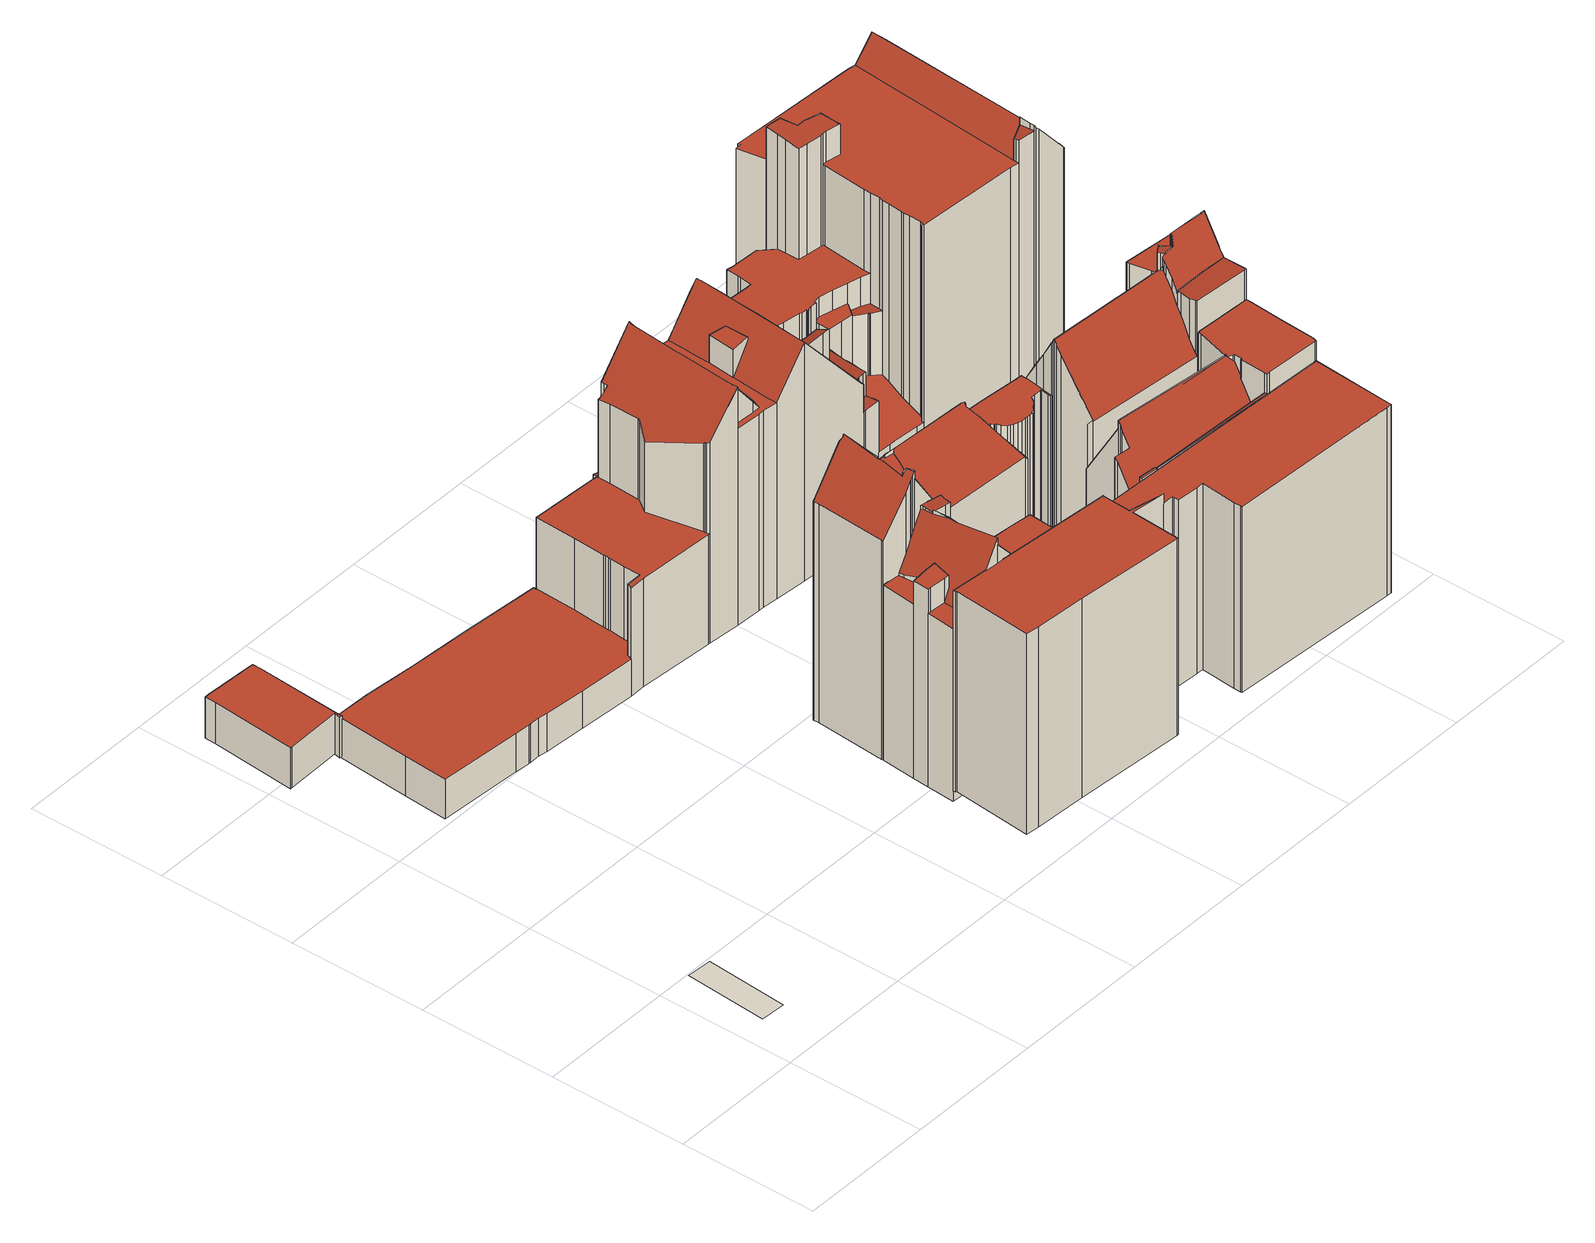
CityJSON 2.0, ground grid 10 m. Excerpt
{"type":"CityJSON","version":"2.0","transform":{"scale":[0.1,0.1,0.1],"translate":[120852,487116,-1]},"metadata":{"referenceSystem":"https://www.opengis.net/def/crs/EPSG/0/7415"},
"CityObjects":{
"building1":{"type":"Building","attributes":{"dak_type":"no points","data_area":0,"data_coverage":0,"geconstateerd":false,"gid":17598305,"h_maaiveld":1.2,"kas_warenhuis":false,"lod11_replace":false,"ondergronds_type":"above ground","oorspronkelijkbouwjaar":1005,"pw_actueel":"yes","pw_bron":"ahn3","reconstructie_methode":"tudelft3d-geoflow","reconstruction_skipped":true,"rn":1,"status":"Pand in gebruik","t_run":24.11},"geometry":[{"type":"MultiSurface","lod":"0","boundaries":[[[0,1,2,3]]]}]},
"building2":{"type":"Building","attributes":{"dak_type":"horizontal","data_area":24.39,"data_coverage":0.841,"geconstateerd":false,"gid":17598505,"h_dak_50p":4.18,"h_dak_70p":4.19,"h_dak_max":4.27,"h_dak_min":4.09,"h_maaiveld":1.12,"kas_warenhuis":false,"lod11_replace":false,"ondergronds_type":"above ground","oorspronkelijkbouwjaar":1005,"pw_actueel":"yes","pw_bron":"ahn3","reconstructie_methode":"tudelft3d-geoflow","reconstruction_skipped":false,"rmse_lod12":0.0218,"rmse_lod13":0.0213,"rmse_lod22":0.0205,"rn":1,"status":"Pand in gebruik","t_run":62.99,"val3dity_codes_lod12":"[]","val3dity_codes_lod13":"[]","val3dity_codes_lod22":"[]"},"children":["building2-1"]},
"building2-1":{"type":"BuildingPart","parents":["building2"],"geometry":[{"type":"Solid","lod":"2.2","boundaries":[[[[4,5,6,7,8,9,10,11,12,13,14,15]],[[16,12,11,17]],[[18,6,5,19]],[[17,11,10,20]],[[21,9,8,22]],[[20,10,9,21]],[[23,13,12,16]],[[22,8,7,24]],[[25,15,14,26]],[[26,14,13,23]],[[24,7,6,18]],[[19,5,4,27]],[[27,4,15,25]],[[19,27,25,26,23,16,17,20,21,22,24,18]]]],"semantics":{"surfaces":[{"type":"GroundSurface"},{"type":"WallSurface","on_footprint_edge":true},{"type":"RoofSurface"}],"values":[[0,1,1,1,1,1,1,1,1,1,1,1,1,2]]}}]},
"building3":{"type":"Building","attributes":{"dak_type":"slanted","data_area":475.87,"data_coverage":0.845,"geconstateerd":false,"gid":14475876,"h_dak_50p":16.95,"h_dak_70p":21.82,"h_dak_max":24.59,"h_dak_min":3.06,"h_maaiveld":0.955,"kas_warenhuis":false,"lod11_replace":false,"ondergronds_type":"above ground","oorspronkelijkbouwjaar":1771,"pw_actueel":"yes","pw_bron":"ahn3","reconstructie_methode":"tudelft3d-geoflow","reconstruction_skipped":false,"rmse_lod12":9.68,"rmse_lod13":1.35,"rmse_lod22":0.635,"rn":1,"status":"Pand in gebruik","t_run":973.19,"val3dity_codes_lod12":"[]","val3dity_codes_lod13":"[]","val3dity_codes_lod22":"[]"},"children":["building3-1"]},
"building3-1":{"type":"BuildingPart","parents":["building3"],"geometry":[{"type":"Solid","lod":"2.2","boundaries":[[[[28,29,30,31,32,33,34,35,36,37,38,39,40,41,42,43,44,45,46,47,48,49,50,51,52,53,54,55,56,57,58,59,60,61,62,63,64,65,66,67,68,69,70,71,72,73,74,75,76,77,78,79,80,81,82,83,84,85,86,87,88,89,90,91,92,93,94,95,96,97,98,99]],[[100,81,80,101]],[[102,85,84,103]],[[104,86,85,102]],[[105,48,47,106]],[[107,92,91,108]],[[108,91,90,109]],[[110,56,55,111]],[[112,113,114,115,116]],[[115,114,117,118]],[[119,89,88,120]],[[121,28,99,122]],[[123,70,69,124]],[[125,126,127,128]],[[129,130,126,125]],[[131,50,49,132]],[[133,65,64,134]],[[135,136,137,138,139]],[[140,73,72,141]],[[142,98,97,143]],[[144,71,70,123]],[[145,45,44,146]],[[124,69,68,147]],[[148,94,93,149]],[[120,88,87,150]],[[151,152,29,28,121]],[[153,154,155,156]],[[157,158,43,42,159,160]],[[143,97,96,161]],[[146,44,43,158]],[[162,163,158,157]],[[164,35,34,165]],[[118,117,136,135]],[[165,34,33,166]],[[167,32,168]],[[169,54,53,170]],[[171,172,163,162]],[[173,41,40,174]],[[174,40,39,175]],[[176,58,57,177]],[[178,179,180,181]],[[147,68,67,182]],[[170,53,52,183]],[[184,185,30,29,152]],[[186,187,188,189]],[[101,80,79,190]],[[191,192,193,194]],[[194,193,195,196,197]],[[198,199,200,201]],[[202,203,204,205]],[[206,207,208,209]],[[210,211,212,213,214]],[[214,213,215,216]],[[217,218,219,220]],[[221,222,223,224]],[[225,226,78,77,227]],[[228,229,230,231]],[[189,188,232,233,234]],[[233,232,207,206]],[[183,52,51,235]],[[132,49,48,105]],[[236,60,59,237]],[[106,47,46,238]],[[239,240,241,242]],[[234,233,243,244]],[[245,246,247,248]],[[249,250,251,252]],[[209,208,216,253]],[[177,57,56,110]],[[111,55,54,169]],[[197,196,229,228]],[[254,255,256,257,258]],[[259,260,261,262]],[[262,261,263,264]],[[265,164,199,198]],[[266,267,268]],[[269,270,271,272,273]],[[273,272,274,275]],[[276,277,149,278]],[[274,279,280]],[[150,87,86,104]],[[109,90,89,119]],[[281,282,283,284]],[[248,247,285,286]],[[287,288,289,290]],[[291,61,60,236]],[[168,32,31,292]],[[293,294,152,151]],[[295,296,297]],[[298,299,300,301,302]],[[303,304,300,299]],[[305,306,307,308]],[[264,263,270,269]],[[190,79,78,226]],[[309,82,81,100]],[[290,289,187,186]],[[310,311,312,313]],[[313,312,314]],[[315,316,317,318]],[[319,320,321,322]],[[323,324,325,326]],[[327,328,185,184]],[[141,72,71,144]],[[329,330,167,168]],[[331,332,330,329]],[[166,33,32,167]],[[244,243,333,334]],[[334,333,250,249]],[[335,336,337,338]],[[122,99,98,142,339]],[[339,142,154,153]],[[278,149,340]],[[340,149,93,92,107]],[[341,342,343,344]],[[231,230,342,341]],[[326,325,316,315]],[[345,36,35,164,265]],[[318,317,320,319]],[[201,200,256,255]],[[322,321,255,254]],[[160,159,311,310]],[[159,42,41,173]],[[346,291,347,348]],[[349,350,203,202]],[[205,204,137,136]],[[351,352,172,171]],[[353,354,240,239]],[[355,62,61,291,346]],[[356,63,62,355]],[[128,127,357,358]],[[359,66,65,133]],[[360,359,361,362]],[[116,115,218,217]],[[220,219,363,364]],[[139,138,365,366]],[[364,363,211,210]],[[367,368,369,370]],[[371,367,212,211]],[[253,216,215,192,191]],[[372,373,374,375]],[[376,377,179,178]],[[362,361,378,379]],[[380,381,377,376]],[[134,64,63,356]],[[379,378,381,380]],[[182,67,66,359,360]],[[237,59,58,176]],[[235,51,50,131]],[[296,295,382,383]],[[384,385,306,305]],[[386,387,238,388]],[[388,238,46,45,145]],[[389,390,387,386]],[[242,241,390,389]],[[181,180,373,372]],[[348,347,391,392]],[[393,75,74,394]],[[227,77,76,395]],[[395,76,75,393]],[[286,285,226,225]],[[375,374,352,351]],[[394,74,73,140]],[[358,357,396,397]],[[397,396,130,129]],[[103,84,83,398,399]],[[399,398,400,401]],[[398,83,82,309]],[[401,400,304,303]],[[252,251,336,335]],[[402,403,299,298]],[[338,337,403,402]],[[275,274,404,405]],[[272,271,279,274]],[[406,407,408,409]],[[308,307,410,407,406]],[[407,410,411]],[[409,408,113,112]],[[412,413,288,287]],[[413,414,246,245]],[[302,301,414,413,412]],[[415,416,354,353]],[[383,382,385,384]],[[370,369,222,221]],[[366,365,368,367,371]],[[417,418,419,420]],[[392,391,418,417]],[[420,419,416,415]],[[224,223,195,193]],[[156,155,277,276]],[[421,281,294,293]],[[282,281,421,422]],[[423,38,37,324,323]],[[424,95,94,148]],[[161,96,95,424]],[[292,31,30,185]],[[284,283,328,327]],[[324,37,36,345]],[[258,257,350,349]],[[405,404,266]],[[268,267,425,259]],[[425,260,259]],[[175,39,38,423]],[[344,343,332,331]],[[278,340,107,108,109,119,120,150,104,426,422,421,293,151,121,122,339,153,156,276]],[[149,277,155,154,142,143,161,424,148]],[[204,203,350,257,256,200,199,164,165,166,167,330,332,343,342,230,229,196,195,223,222,369,368,365,138,137]],[[348,392,417,420,415,353,239,242,389,386,388,145,146,158,163,172,352,374,373,180,179,377,381,378,361,359,133,134,356,355,346]],[[384,305,308,406,409,112,116,217,220,364,210,214,216,208,207,232,188,187,289,288,413,245,248,286,225,227,395,393,394,140,427,428,297,296,383]],[[387,390,241,240,354,416,419,418,391,347,291,236,237,176,177,110,111,169,170,183,235,131,132,105,106,238]],[[429,430,431,432,182,360,362,379,380,376,178,181,372,375,351,171,162,157,160,310]],[[397,129,125,128,358]],[[433,434,435,436,147,182,432,431,430,429,310,313,314,437]],[[438,127,126,439,440,124,147,436,435,434,433,437,314,312,311,159,173,174,175,441]],[[299,403,337,336,251,250,333,243,233,206,209,253,191,194,197,228,231,341,344,331,329,168,292,185,328,283,442,443,102,103,399,401,303]],[[126,130,396,357,127,438,441,175,423,444,445,446,447,448,449,450,451,141,144,123,124,440,439]],[[322,254,258,349,202,205,136,117,114,113,408,407,411,280,279,271,270,263,261,452,453,454,315,318,319]],[[301,300,304,400,398,309,100,101,190,226,285,247,246,414]],[[252,335,338,402,298,302,412,287,290,186,189,234,244,334,249]],[[224,193,192,215,213,212,367,370,221]],[[366,371,211,363,219,218,115,118,135,139]],[[422,426,104,102,443,442,283,282]],[[284,327,184,152,294,281]],[[320,317,316,325,324,345,265,198,201,255,321]],[[268,259,262,264,269,273,275,405,266]],[[454,453,452,261,260,425,267,266,404,274,272,274,280,411,410,307,306,385,382,295,297,428,427,140,141,451,450,449,448,447,446,445,444,423,323,326,315]]]],"semantics":{"surfaces":[{"type":"GroundSurface"},{"type":"WallSurface","on_footprint_edge":true},{"type":"WallSurface","on_footprint_edge":false},{"type":"RoofSurface"}],"values":[[0,1,1,1,1,1,1,1,2,2,1,1,1,2,2,1,1,2,1,1,1,1,1,1,1,1,2,1,1,1,2,1,2,1,1,1,2,1,1,1,2,1,1,1,2,1,2,2,2,2,2,2,2,2,2,1,2,2,2,1,1,1,1,2,2,2,2,2,1,1,2,2,2,2,2,2,2,2,2,2,1,1,2,2,2,1,1,2,2,2,2,2,2,1,1,2,2,2,2,2,2,2,1,2,2,1,2,2,2,1,2,2,1,2,2,2,1,2,2,2,2,1,2,2,2,2,2,1,1,2,1,2,2,2,2,2,2,2,2,2,2,2,2,1,2,1,1,1,2,2,2,1,2,2,2,2,1,1,1,2,2,1,2,2,1,2,1,2,2,2,2,2,2,2,2,2,2,2,2,2,2,2,2,2,2,2,2,2,2,2,2,1,1,1,1,2,1,2,2,2,2,1,2,3,3,3,3,3,3,3,3,3,3,3,3,3,3,3,3,3,3,3,3,3,3]]}}]},
"building4":{"type":"Building","attributes":{"dak_type":"multiple horizontal","data_area":160.01,"data_coverage":0.941,"geconstateerd":false,"gid":17598297,"h_dak_50p":15.06,"h_dak_70p":15.69,"h_dak_max":18.51,"h_dak_min":2.1,"h_maaiveld":0.719,"kas_warenhuis":false,"lod11_replace":false,"ondergronds_type":"above ground","oorspronkelijkbouwjaar":1620,"pw_actueel":"yes","pw_bron":"ahn3","reconstructie_methode":"tudelft3d-geoflow","reconstruction_skipped":false,"rmse_lod12":1.47,"rmse_lod13":1.52,"rmse_lod22":1.3,"rn":1,"status":"Pand in gebruik","t_run":200.08,"val3dity_codes_lod12":"[]","val3dity_codes_lod13":"[]","val3dity_codes_lod22":"[]"},"children":["building4-1"]},
"building4-1":{"type":"BuildingPart","parents":["building4"],"geometry":[{"type":"Solid","lod":"2.2","boundaries":[[[[455,456,457,458,459,460,461,462,463,464,465,466,467,468,469,470,471,472,473,474,475,476,477,478,479,480]],[[481,475,474,482]],[[482,474,473,483]],[[483,473,472,484]],[[485,471,470,486]],[[487,477,476,488]],[[488,476,475,481,489]],[[490,479,478,491]],[[489,481,492,493]],[[494,468,467,495]],[[496,469,468,494]],[[484,472,471,485]],[[491,478,477,487]],[[497,459,458,498]],[[499,460,459,497]],[[486,470,469,496]],[[500,464,463,501]],[[493,492,502,503]],[[504,480,479,490]],[[505,455,480,504]],[[495,467,466,506]],[[501,463,462,507]],[[508,465,464,500]],[[506,466,465,508]],[[507,462,461,509]],[[510,456,455,505]],[[511,457,456,510]],[[498,458,457,511]],[[512,509,461,460,499]],[[503,502,509,512]],[[505,504,490,491,487,488,489,493,503,512,499,497,498,511,510]],[[495,506,508,500,501,507,509,502,492,481,482,483,484,485,486,496,494]]]],"semantics":{"surfaces":[{"type":"GroundSurface"},{"type":"WallSurface","on_footprint_edge":true},{"type":"WallSurface","on_footprint_edge":false},{"type":"RoofSurface"}],"values":[[0,1,1,1,1,1,1,1,2,1,1,1,1,1,1,1,1,2,1,1,1,1,1,1,1,1,1,1,1,2,3,3]]}}]},
"building5":{"type":"Building","attributes":{"dak_type":"slanted","data_area":138.38,"data_coverage":0.857,"geconstateerd":false,"gid":17598299,"h_dak_50p":14.81,"h_dak_70p":15.86,"h_dak_max":20.34,"h_dak_min":11.14,"h_maaiveld":-0.117,"kas_warenhuis":false,"lod11_replace":false,"ondergronds_type":"above ground","oorspronkelijkbouwjaar":1005,"pw_actueel":"yes","pw_bron":"ahn3","reconstructie_methode":"tudelft3d-geoflow","reconstruction_skipped":false,"rmse_lod12":2.49,"rmse_lod13":1.99,"rmse_lod22":0.692,"rn":1,"status":"Pand in gebruik","t_run":276.85,"val3dity_codes_lod12":"[]","val3dity_codes_lod13":"[]","val3dity_codes_lod22":"[]"},"children":["building5-1"]},
"building5-1":{"type":"BuildingPart","parents":["building5"],"geometry":[{"type":"Solid","lod":"2.2","boundaries":[[[[513,514,515,516,517,518,519,520,521,522,523,524,525,526,527,528,529,530,531,532,533,534,535,536,537,538,539,540,541,542,543,544,545,546,547,548,549,550,551,552,553,554,555]],[[556,539,538,557]],[[558,541,540,559]],[[560,561,562,563]],[[564,527,526,565]],[[566,567,568,569]],[[570,524,523,571]],[[572,573,525,524,570,574]],[[575,552,551,576]],[[577,553,552,575]],[[578,554,553,577]],[[579,518,517,580]],[[581,533,532,582]],[[583,528,527,564]],[[559,540,539,556,584]],[[584,556,585,586]],[[557,538,537,587]],[[587,537,536,588]],[[563,562,589,590]],[[591,544,543,589]],[[592,593,594,595]],[[567,520,519,596]],[[596,519,518,579,597]],[[598,542,541,558]],[[599,545,544,591]],[[571,523,522,600]],[[601,602,603,604]],[[574,570,605,606]],[[607,534,533,581]],[[608,583,609,610]],[[611,612,613,614]],[[615,616,582,617]],[[576,551,550,618]],[[619,529,528,583,608]],[[600,522,521,620]],[[621,548,547,622]],[[623,624,625,626]],[[565,526,525,573]],[[627,628,573,572]],[[617,582,532,531,625]],[[629,516,515,630]],[[631,580,517,516,629]],[[614,613,616,615]],[[606,605,632,633]],[[633,632,634,635]],[[635,634,636,637]],[[638,513,555,639]],[[640,535,534,607]],[[588,536,535,640]],[[641,642,643,644,645]],[[610,609,643,642]],[[645,644,628,627]],[[646,647,642,641]],[[648,649,650,651,652]],[[653,654,655]],[[649,648,655]],[[637,636,647,646]],[[654,653,656,657]],[[657,656,624,623]],[[658,659,660]],[[593,592,658]],[[660,659,561,560]],[[597,579,612,611]],[[661,662,630,663]],[[626,625,531,530,664,665]],[[665,664,666,667]],[[664,530,529,619]],[[667,666,668,669]],[[669,668,650,649]],[[620,521,520,567,566]],[[652,651,670]],[[569,568,670]],[[671,546,545,599]],[[622,547,546,671]],[[672,673,602,601]],[[618,550,549,674,675]],[[662,676,673,672]],[[675,674,677,678]],[[674,549,548,621]],[[678,677,659]],[[595,594,679,680]],[[663,630,515,514,681]],[[681,514,513,638]],[[680,679,682,683]],[[683,682,676,662,661]],[[604,603,684,580,631]],[[639,555,554,578]],[[586,585,684,603]],[[590,589,543,542,598]],[[569,670,651,650,668,666,664,619,608,610,642,647,636,634,632,685,600,620,566]],[[617,625,624,656,653,655,648,652,670,568,567,596,597,611,614,615]],[[685,632,605,570,571,600]],[[588,640,607,581,582,616,613,612,579,580,684,585,556,557,587]],[[628,644,643,609,583,564,565,573]],[[637,646,641,645,627,572,574,606,633,635]],[[667,669,649,655,654,657,623,626,665]],[[662,672,601,604,631,629,630]],[[561,659,677,674,621,622,671,599,591,589,562]],[[595,680,683,661,663,681,638,639,578,577,575,576,618,675,678,659,658,592]],[[593,658,660,560,563,590,598,558,559,584,586,603,602,673,676,682,679,594]]]],"semantics":{"surfaces":[{"type":"GroundSurface"},{"type":"WallSurface","on_footprint_edge":true},{"type":"WallSurface","on_footprint_edge":false},{"type":"RoofSurface"}],"values":[[0,1,1,2,1,2,1,1,1,1,1,1,1,1,1,2,1,1,2,1,2,1,1,1,1,1,2,2,1,2,2,2,1,1,1,1,2,1,2,1,1,1,2,2,2,2,1,1,1,2,2,2,2,2,2,2,2,2,2,2,2,2,2,2,1,2,1,2,2,1,2,2,1,1,2,1,2,2,1,2,2,1,1,2,2,2,1,2,1,3,3,3,3,3,3,3,3,3,3,3]]}}]},
"building6":{"type":"Building","attributes":{"dak_type":"slanted","data_area":132.57,"data_coverage":0.832,"geconstateerd":false,"gid":17598173,"h_dak_50p":18.1,"h_dak_70p":18.84,"h_dak_max":20.71,"h_dak_min":7.08,"h_maaiveld":-0.118,"kas_warenhuis":false,"lod11_replace":false,"ondergronds_type":"above ground","oorspronkelijkbouwjaar":1905,"pw_actueel":"yes","pw_bron":"ahn3","reconstructie_methode":"tudelft3d-geoflow","reconstruction_skipped":false,"rmse_lod12":1.97,"rmse_lod13":1.6,"rmse_lod22":0.291,"rn":1,"status":"Pand in gebruik","t_run":488.48,"val3dity_codes_lod12":"[]","val3dity_codes_lod13":"[]","val3dity_codes_lod22":"[]"},"children":["building6-1"]},
"building6-1":{"type":"BuildingPart","parents":["building6"],"geometry":[{"type":"Solid","lod":"2.2","boundaries":[[[[686,687,688,689,690,691,692,693,694,695,696,697,698,699,700,701,702,703,704,705,706,707,708,709,710,711,712,713,714,715,716,717,718,719,720,721,722,723,724,725,726,727,728,729,730,526,731,732,733,734,735,736,737,738,739,740,741,742,743,744,745,746,747,748,749,750,751,752,753,754,755,756,757,758,551,550,759,760,761,760,762,763]],[[764,695,694,765]],[[766,721,720,767]],[[768,710,709,769]],[[770,711,710,768]],[[771,708,707,772]],[[772,707,706,773]],[[774,705,704,775]],[[775,704,703,776]],[[776,703,702,777]],[[778,700,699,779]],[[780,693,692,781]],[[782,783,784]],[[785,743,742,783,782]],[[786,712,711,770]],[[787,741,740,788]],[[789,726,725,790]],[[769,709,708,771]],[[781,692,691,791]],[[792,689,688,793]],[[794,793,688,687,795]],[[796,722,721,766]],[[797,746,745,798]],[[799,800,801]],[[802,803,747,746,797]],[[779,699,698,804]],[[805,697,696,806]],[[807,687,686,808]],[[809,761,810]],[[811,760,761,809]],[[812,758,757,813]],[[814,690,689,792]],[[810,761,760,815]],[[795,687,807]],[[816,817,818,819]],[[804,698,697,805]],[[820,763,821]],[[822,823,824,825]],[[826,753,752,827]],[[828,829,827,830]],[[831,730,729,832]],[[833,738,737,834]],[[835,739,738,833]],[[836,735,734,837]],[[838,719,718,839]],[[834,737,736,840]],[[841,727,726,789,842]],[[843,844,845,846]],[[840,736,735,836]],[[847,716,715,848]],[[815,760,759,849]],[[850,851,852]],[[837,734,733,853]],[[854,855,856]],[[856,855,857,858]],[[859,823,822]],[[858,857,859,822]],[[860,861,829,828]],[[862,754,753,826]],[[863,864,855,854]],[[865,751,750,866,867]],[[867,866,868,869]],[[846,845,870,871]],[[872,873,874]],[[875,876,877]],[[852,851,878,879]],[[880,881,882,883,884]],[[885,886,887]],[[888,889,890,891]],[[892,893,894]],[[893,892,895,896]],[[897,898,899,900]],[[901,902,900,903]],[[903,900,899,817,816]],[[881,904,861,860,905]],[[905,860,906,907]],[[767,720,719,838]],[[908,731,526,909]],[[853,733,732,910]],[[788,740,739,835]],[[783,742,741,787]],[[871,870,850]],[[911,849,759,550,912]],[[869,868,898,897]],[[866,750,749,913]],[[914,915,916,917]],[[918,919,891,920]],[[912,550,551,921]],[[921,551,758,812]],[[922,755,754,862,923]],[[924,925,926,927]],[[925,924,928]],[[929,930,793,794]],[[931,932,933]],[[821,763,762,934]],[[808,686,763,820]],[[935,936,784]],[[791,691,690,814]],[[773,706,705,774]],[[937,938,939]],[[777,702,701,940]],[[940,701,700,778]],[[765,694,693,780]],[[910,732,731,908]],[[941,942,943]],[[932,931,886,885]],[[944,723,722,796]],[[923,862,904,881,880]],[[800,945,874]],[[946,947,849,911]],[[879,878,876,875]],[[877,876,945,800,799]],[[928,948,873,872]],[[949,714,713,950]],[[942,941,844]],[[927,926,943]],[[951,724,723,944]],[[913,749,748,952]],[[953,954,936,935]],[[798,745,744,955]],[[955,744,743,785]],[[956,954,953]],[[957,717,716,847]],[[790,725,724,951]],[[909,526,730,831]],[[958,728,727,841]],[[832,729,728,958]],[[842,789,844,843]],[[948,928,959]],[[839,718,717,957]],[[950,713,712,786]],[[848,715,714,949]],[[894,960,961]],[[962,963,964,965]],[[825,824,896,966]],[[966,896,895,963,962]],[[813,919,918]],[[967,756,755,922]],[[813,757,756,967]],[[830,827,752,751,865]],[[917,916,947,946]],[[920,891,890,915,914]],[[965,964,889,888]],[[806,696,695,764]],[[934,762,760,811]],[[819,968,859,857]],[[969,970,864,863]],[[818,968,819]],[[883,882,971,972,973]],[[907,906,971,882]],[[884,883,970,969]],[[973,972,902,974]],[[974,902,901]],[[952,748,747,803]],[[938,937,803,802]],[[975,976,930,929]],[[976,975,939]],[[872,874,945,876,878,851,850,870,845,844,941,943,926,925,928]],[[794,795,807,808,961,960,894,893,896,824,823,859,968,818,817,899,898,868,866,913,952,803,937,939,975,929]],[[900,902,972,971,906,860,828,830,865,867,869,897]],[[834,977,801,800,874,873,948,959,978,979,980,981,788,835,833]],[[904,862,826,827,829,861]],[[853,910,908,909,831,832,958,841,842,843,846,871,850,852,879,875,877,799,801,977,834,840,836,837]],[[982,983,984,942,844,789,790,951,944]],[[885,985,927,943,942,984,983,982,944,796,986,987,988,933,932]],[[782,784,936,954,956,989,847,848,949,950,786,770,768,769,771,772,773,774,775,776,777,940,778,779,804,805,806,764,765,780,781,791,814,792,793,930,976,939,938,802,797,798,955,785]],[[979,978,959,928,924,927,985,885,887,990,991,992,993,953,935,784,783,787,788,981,980]],[[931,933,988,987,986,796,766,767,838,839,957,847,989,956,953,993,992,991,990,887,886]],[[864,970,883,973,974,901,903,816,819,857,855]],[[961,808,820,821,934,811,809,810,815,849,947,916,915,890,889,964,963,895,892,894]],[[917,946,911,912,921,812,813,918,920,914]],[[858,822,825,966,962,965,888,891,919,813,967,922,923,880,884,969,863,854,856]],[[907,882,881,905]]]],"semantics":{"surfaces":[{"type":"GroundSurface"},{"type":"WallSurface","on_footprint_edge":true},{"type":"WallSurface","on_footprint_edge":false},{"type":"RoofSurface"}],"values":[[0,1,1,1,1,1,1,1,1,1,1,1,2,1,1,1,1,1,1,1,1,1,1,2,1,1,1,1,1,1,1,1,1,1,2,1,1,2,1,2,1,1,1,1,1,1,1,2,1,1,1,2,1,2,2,2,2,2,1,2,1,2,2,2,2,2,2,2,2,2,2,2,2,2,2,2,1,1,1,1,1,2,1,2,1,2,2,1,1,1,2,2,2,2,1,1,2,1,1,2,1,1,1,1,2,2,1,2,2,2,2,2,2,1,2,2,1,1,2,1,1,2,1,1,1,1,1,2,2,1,1,1,2,2,2,2,2,1,1,1,2,2,2,1,1,2,2,2,2,2,2,2,2,1,2,2,2,3,3,3,3,3,3,3,3,3,3,3,3,3,3,3,3]]}}]}
},
"vertices":[
[43,97,10],[25,98,10],[21,38,10],[39,37,10],
[44,385,21],[44,380,21],[42,380,21],[43,385,21],[2,384,21],[1,384,21],[6,446,21],[6,454,21],[9,454,21],[47,452,21],[48,452,21],[48,446,21],[9,454,52],[6,454,52],[42,380,52],[44,380,52],[6,446,52],[1,384,52],[2,384,52],[47,452,52],[43,385,52],[48,446,52],[48,452,52],[44,385,52],
[548,262,20],[546,262,20],[533,263,20],[526,264,20],[452,269,20],[445,269,20],[422,271,20],[412,271,20],[401,272,20],[399,272,20],[348,275,20],[324,277,20],[313,278,20],[309,278,20],[290,279,20],[267,281,20],[265,281,20],[210,285,20],[198,285,20],[156,288,20],[126,290,20],[119,291,20],[112,291,20],[110,291,20],[99,292,20],[38,296,20],[40,328,20],[44,384,20],[45,384,20],[70,383,20],[110,380,20],[157,377,20],[214,373,20],[214,371,20],[255,368,20],[266,367,20],[266,370,20],[270,369,20],[272,369,20],[297,368,20],[321,366,20],[330,365,20],[335,365,20],[350,364,20],[355,364,20],[382,362,20],[398,361,20],[402,361,20],[403,370,20],[403,372,20],[404,381,20],[405,404,20],[405,406,20],[409,406,20],[438,404,20],[442,404,20],[538,398,20],[543,397,20],[557,396,20],[581,395,20],[587,394,20],[587,393,20],[585,358,20],[584,345,20],[580,285,20],[579,266,20],[579,263,20],[579,260,20],[578,260,20],[577,260,20],[572,261,20],[550,262,20],[409,406,45],[405,406,45],[543,397,229],[538,398,229],[557,396,246],[126,290,49],[156,288,48],[580,285,210],[584,345,210],[585,358,210],[45,384,50],[44,384,50],[408,320,168],[408,320,140],[413,320,138],[413,320,153],[413,320,168],[413,318,138],[413,318,153],[587,393,210],[587,394,210],[548,262,247],[550,262,245],[335,365,174],[330,365,168],[328,332,190],[328,332,169],[326,312,169],[326,312,190],[329,332,190],[329,332,170],[112,291,49],[119,291,49],[270,369,103],[266,370,103],[413,310,153],[413,310,138],[413,310,100],[423,309,100],[423,309,153],[382,362,168],[355,364,200],[572,261,42],[577,260,42],[350,364,195],[210,285,102],[265,281,103],[321,366,168],[579,263,42],[579,266,42],[581,395,217],[546,262,250],[546,262,246],[573,265,218],[573,265,42],[573,269,42],[573,269,217],[267,281,172],[267,281,103],[290,279,169],[290,279,201],[578,260,42],[266,283,171],[266,283,103],[412,271,80],[422,271,80],[445,269,80],[452,269,79],[452,269,229],[40,328,50],[38,296,50],[266,284,171],[266,284,103],[309,278,169],[313,278,169],[324,277,169],[110,380,49],[70,383,50],[266,357,163],[266,357,103],[265,335,103],[265,335,164],[297,368,201],[99,292,49],[533,263,246],[533,263,229],[445,353,252],[445,353,168],[456,352,168],[456,352,252],[405,404,45],[455,306,229],[455,306,145],[454,303,145],[454,303,229],[454,303,97],[454,298,94],[454,298,229],[412,275,119],[412,275,82],[412,278,84],[412,278,118],[412,296,137],[412,296,93],[412,298,94],[412,298,137],[458,350,229],[458,350,168],[455,318,168],[455,318,229],[439,317,168],[439,317,153],[439,317,147],[448,315,146],[448,315,168],[455,313,145],[455,313,168],[413,321,168],[413,321,153],[418,322,153],[418,322,168],[447,307,146],[447,307,99],[447,306,99],[447,306,146],[404,381,168],[404,381,46],[403,372,168],[453,287,229],[453,287,89],[453,286,88],[453,286,229],[458,352,168],[458,352,229],[458,352,252],[110,291,49],[214,373,48],[157,377,49],[198,285,48],[211,289,102],[211,289,47],[209,289,47],[209,289,102],[461,352,229],[461,352,252],[429,379,168],[429,379,46],[411,380,46],[411,380,168],[472,354,252],[472,354,229],[471,364,229],[471,364,254],[455,313,229],[412,281,136],[412,281,118],[412,281,86],[412,285,87],[412,285,136],[394,299,167],[394,299,147],[400,299,141],[400,299,167],[400,300,141],[400,300,166],[412,271,119],[381,308,164],[380,299,165],[380,299,167],[399,301,166],[399,301,141],[398,306,141],[398,306,143],[398,306,164],[398,307,143],[398,307,164],[577,266,213],[577,266,42],[579,266,211],[398,307,141],[400,311,141],[546,273,245],[546,273,243],[533,267,229],[533,267,245],[408,380,46],[408,380,168],[438,364,254],[438,364,168],[438,354,168],[438,354,252],[214,371,48],[526,264,229],[546,265,250],[546,265,246],[382,324,164],[382,324,168],[379,324,167],[442,379,256],[442,379,228],[442,379,46],[438,379,46],[438,379,256],[438,402,228],[438,402,46],[400,320,168],[400,320,142],[404,320,137],[404,320,168],[438,404,46],[290,283,201],[290,283,169],[308,282,169],[308,282,178],[314,282,169],[399,277,139],[399,277,117],[401,278,117],[401,278,139],[403,279,138],[403,279,118],[408,280,118],[408,280,137],[399,272,139],[399,272,118],[399,276,117],[399,276,139],[533,265,246],[533,265,229],[451,270,229],[451,270,80],[452,270,229],[452,270,80],[472,350,229],[472,350,252],[459,367,254],[459,367,229],[453,367,229],[453,367,254],[572,261,218],[579,266,210],[453,281,229],[453,281,86],[453,273,82],[453,273,229],[401,272,118],[214,371,102],[213,341,48],[213,341,102],[412,291,137],[412,291,91],[266,285,170],[266,285,103],[211,301,102],[211,301,47],[255,368,103],[266,367,103],[341,313,188],[341,313,190],[272,369,103],[272,369,170],[272,367,103],[272,367,170],[428,320,153],[428,320,168],[432,308,100],[432,308,153],[435,312,148],[435,312,101],[446,307,99],[446,307,146],[435,312,153],[265,334,164],[265,334,103],[258,324,103],[258,324,156],[266,366,162],[266,366,103],[272,364,103],[272,364,170],[269,365,165],[269,365,103],[386,323,160],[386,323,168],[399,321,168],[399,321,143],[199,286,102],[199,286,48],[198,285,102],[200,289,102],[200,289,48],[212,318,47],[212,318,102],[402,361,168],[398,361,168],[403,370,168],[341,330,186],[341,330,190],[442,404,46],[442,404,228],[443,402,46],[443,402,228],[450,378,256],[450,378,229],[387,307,157],[387,307,164],[404,319,168],[404,319,141],[405,319,140],[405,319,168],[404,319,137],[400,312,141],[438,370,255],[438,370,168],[438,370,46],[212,312,102],[212,312,47],[212,316,102],[212,316,47],[212,314,47],[212,314,102],[546,273,251],[549,274,247],[348,275,201],[579,260,42],[394,299,148],[557,385,246],[381,360,168],[381,350,168],[290,286,201],[293,325,201],[293,328,201],[296,365,201],[314,286,169],[316,311,169],[318,333,169],[321,363,168],[314,285,169],[324,283,169],[328,334,169],[330,362,168],[324,282,169],[543,395,229],[543,396,229],[348,278,201],[348,280,201],[351,315,201],[352,329,201],[352,330,201],[353,342,201],[354,360,201],[354,361,201],[400,298,140],[399,291,140],[399,279,139],
[259,22,17],[249,23,17],[254,81,17],[253,81,17],[253,83,17],[254,83,17],[382,74,17],[564,62,17],[566,62,17],[563,4,17],[563,2,17],[559,2,17],[434,10,17],[434,11,17],[434,16,17],[436,42,17],[431,42,17],[415,43,17],[415,47,17],[415,48,17],[407,48,17],[381,50,17],[379,15,17],[379,14,17],[378,14,17],[297,20,17],[407,48,158],[415,48,158],[415,47,158],[415,43,158],[431,42,158],[436,42,158],[379,15,166],[381,50,166],[407,48,165],[378,14,166],[379,14,166],[381,53,157],[381,53,166],[434,11,158],[434,10,158],[434,16,158],[253,83,169],[253,81,169],[254,83,169],[563,4,160],[566,62,161],[382,73,157],[382,73,166],[297,20,168],[259,22,169],[559,2,160],[564,62,161],[563,2,160],[382,74,157],[249,23,169],[254,81,169],[382,74,166],
[565,62,9],[526,65,9],[524,65,9],[429,71,9],[416,72,9],[328,78,9],[302,80,9],[291,80,9],[275,81,9],[267,82,9],[253,83,9],[254,103,9],[255,115,9],[257,140,9],[269,139,9],[270,139,9],[288,138,9],[289,138,9],[306,136,9],[332,135,9],[344,134,9],[364,133,9],[383,131,9],[381,100,9],[380,96,9],[382,96,9],[417,94,9],[430,93,9],[430,99,9],[430,100,9],[430,102,9],[432,128,9],[434,128,9],[447,127,9],[481,125,9],[527,122,9],[529,122,9],[568,119,9],[570,119,9],[570,116,9],[568,88,9],[567,65,9],[566,62,9],[417,94,122],[382,96,122],[430,99,173],[430,93,163],[521,95,176],[521,95,175],[432,102,173],[432,102,179],[269,139,142],[257,140,142],[291,80,187],[291,80,182],[291,82,182],[291,82,187],[254,103,141],[253,83,140],[255,115,159],[255,115,141],[254,103,159],[570,116,176],[570,119,176],[568,88,176],[567,65,176],[328,78,123],[416,72,122],[344,134,123],[332,135,123],[270,139,142],[417,94,163],[417,92,122],[417,92,161],[380,96,122],[381,100,122],[430,102,173],[430,102,179],[432,128,128],[525,92,175],[525,92,171],[526,92,170],[526,92,175],[302,80,169],[328,78,138],[430,100,176],[434,128,128],[267,82,141],[429,73,159],[429,73,129],[416,74,129],[416,74,159],[256,103,141],[256,103,159],[364,133,122],[270,139,144],[270,135,142],[270,135,144],[328,80,138],[328,80,123],[331,125,123],[331,125,136],[332,131,135],[332,131,123],[332,135,135],[568,119,176],[288,138,179],[275,81,157],[527,122,128],[481,125,128],[305,133,182],[305,133,167],[306,136,166],[306,136,182],[257,115,159],[257,115,141],[429,71,159],[524,65,160],[416,72,159],[268,102,141],[268,102,159],[272,102,150],[272,102,159],[273,105,151],[273,105,159],[565,62,176],[566,62,176],[383,131,122],[272,116,159],[272,116,149],[272,116,141],[268,116,141],[268,116,159],[276,116,159],[276,116,157],[289,128,185],[289,128,183],[289,128,182],[290,116,184],[290,116,185],[299,127,174],[299,127,183],[291,128,183],[304,127,168],[304,127,182],[522,94,175],[522,95,175],[522,95,176],[524,67,175],[524,67,160],[524,65,175],[289,138,181],[289,138,184],[289,136,182],[289,136,184],[289,134,182],[289,134,184],[290,110,184],[447,127,128],[429,72,159],[429,72,127],[529,122,128],[529,122,175],[524,67,128],[529,120,132],[529,120,175],[526,86,160],[526,86,175],[526,65,175],[525,86,160],[525,86,175],[416,74,122],[267,83,141],
[436,156,9],[436,157,9],[436,158,9],[435,158,9],[435,160,9],[436,166,9],[435,166,9],[430,166,9],[427,166,9],[425,163,9],[424,162,9],[423,161,9],[420,159,9],[418,157,9],[416,157,9],[416,156,9],[413,156,9],[411,156,9],[409,156,9],[406,156,9],[403,157,9],[400,158,9],[399,159,9],[397,160,9],[395,163,9],[394,166,9],[393,166,9],[393,167,9],[392,169,9],[388,169,9],[383,169,9],[383,166,9],[382,156,9],[381,142,9],[381,132,9],[381,131,9],[380,132,9],[309,136,9],[300,137,9],[298,137,9],[284,138,9],[282,138,9],[281,138,9],[280,138,9],[276,138,9],[257,141,9],[260,192,9],[260,196,9],[262,196,9],[283,195,9],[285,194,9],[286,194,9],[287,194,9],[288,194,9],[316,192,9],[325,192,9],[381,188,9],[384,188,9],[387,188,9],[404,187,9],[436,184,9],[439,184,9],[508,180,9],[529,178,9],[530,178,9],[573,175,9],[573,173,9],[572,160,9],[572,153,9],[571,141,9],[571,140,9],[571,137,9],[570,121,9],[528,122,9],[438,128,9],[433,128,9],[436,151,9],[436,154,9],[425,163,166],[427,166,166],[381,131,166],[381,132,166],[395,163,166],[397,160,166],[394,166,166],[399,159,166],[400,158,166],[403,157,166],[406,156,166],[409,156,166],[411,156,166],[413,156,166],[416,157,166],[418,157,166],[430,166,166],[435,166,166],[381,188,166],[381,188,162],[381,186,166],[384,188,166],[393,166,166],[325,192,162],[316,192,162],[284,138,207],[298,137,184],[436,166,166],[435,158,166],[436,158,166],[436,158,206],[436,157,207],[380,132,167],[436,184,166],[404,187,166],[283,166,210],[283,166,208],[284,174,210],[439,184,166],[439,184,159],[420,159,166],[423,161,166],[424,162,166],[436,157,208],[436,156,210],[433,128,161],[433,128,160],[438,128,161],[570,121,199],[571,137,198],[435,160,166],[438,128,160],[534,155,215],[534,155,200],[534,152,205],[534,152,216],[436,154,207],[436,154,206],[534,151,217],[534,151,208],[531,151,208],[531,151,216],[572,160,82],[573,173,82],[572,173,198],[572,173,82],[573,173,198],[276,138,201],[280,138,207],[287,194,209],[286,194,211],[288,194,207],[283,195,207],[262,196,178],[381,142,166],[382,156,166],[285,194,209],[282,138,210],[284,138,213],[284,144,212],[284,144,207],[282,145,207],[282,145,210],[383,169,166],[388,169,166],[528,122,157],[281,146,207],[283,162,207],[283,162,209],[260,196,175],[541,151,219],[541,151,216],[541,151,218],[534,151,216],[534,151,218],[534,151,207],[570,160,198],[570,160,82],[572,153,82],[542,152,219],[542,152,216],[573,175,198],[530,178,160],[530,178,199],[530,176,164],[530,176,199],[281,145,207],[281,145,208],[285,166,207],[285,166,205],[284,166,207],[283,165,209],[283,165,207],[283,165,210],[283,164,207],[283,164,209],[569,153,225],[569,153,205],[543,155,205],[543,155,215],[543,155,224],[356,159,210],[356,159,208],[356,161,208],[530,143,204],[530,143,195],[529,138,187],[529,138,196],[528,150,208],[528,150,209],[525,151,209],[530,150,207],[530,150,210],[533,161,199],[533,161,190],[533,157,197],[533,157,199],[539,161,214],[539,161,199],[533,157,215],[569,153,82],[570,160,203],[545,161,199],[545,161,203],[257,141,175],[257,140,175],[260,192,175],[528,122,199],[568,119,199],[529,178,160],[529,135,198],[529,135,181],[528,128,167],[528,128,198],[552,138,198],[552,138,197],[529,138,198],[570,119,199],[571,141,205],[572,153,225],[288,164,210],[288,164,207],[295,163,207],[295,163,210],[288,166,207],[437,165,193],[437,165,166],[356,158,208],[356,158,209],[356,158,207],[436,151,201],[381,184,169],[381,184,166],[439,182,163],[439,182,166],[439,180,166],[416,156,166],[291,156,207],[291,156,197],[294,162,207],[309,136,167],[283,166,207],[528,123,199],[528,123,158],[288,166,200],[392,169,166],[393,167,166],[300,137,181],[508,180,160],[381,183,170],[381,183,166],[387,188,166],[383,172,166],[383,166,166],[281,138,208],[288,169,201],[525,151,208],[518,151,209],[530,149,214],[530,149,206],[530,148,203],[530,148,212],[530,150,215],[571,140,203],[534,152,206],[543,154,224],[543,154,215],[543,155,199],[539,160,199],[539,160,215],[539,161,215],[438,171,183],[438,171,166],[286,193,211],[303,182,180],[311,188,169],[312,189,167],[313,190,166],[308,138,169],[305,140,173],[298,148,185],[354,160,210],[379,132,169],[370,143,184],[362,152,198],[383,171,166],[358,162,206],[361,165,201],[369,172,189],[375,177,180]
]}
